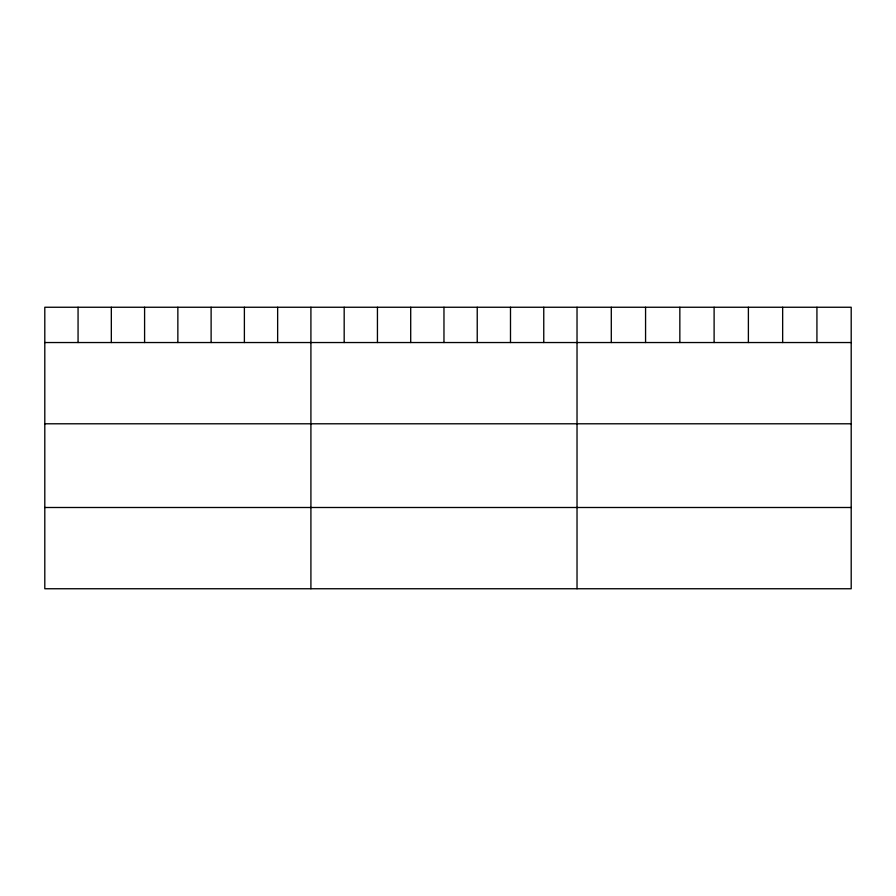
<?xml version="1.0" encoding="UTF-8"?>
<svg xmlns="http://www.w3.org/2000/svg" width="896" height="896" viewBox="0 0 896 896"><rect width="100%" height="100%" fill="white"/><g stroke="black" fill="none" stroke-linecap="round" stroke-linejoin="round"><path stroke-width="1.34" d="M851.2 342.541L851.2 588.75L44.8 588.75L44.8 307.25L851.2 307.25L851.2 342.541L44.8 342.541M44.8 423.786L851.2 423.786M44.8 507.494L851.2 507.494M816.928 307.25L816.928 342.541M782.656 307.25L782.656 342.541M748.384 307.25L748.384 342.541M714.112 307.25L714.112 342.541M679.84 307.25L679.84 342.541M645.568 307.25L645.568 342.541M611.296 307.25L611.296 342.541M577.024 307.25L577.024 588.75M543.76 307.25L543.76 342.541M510.496 307.25L510.496 342.541M477.232 307.25L477.232 342.541M443.968 307.25L443.968 342.541M410.704 307.25L410.704 342.541M377.44 307.25L377.44 342.541M344.176 307.25L344.176 342.541M310.912 307.25L310.912 588.75M277.648 307.25L277.648 342.541M244.384 307.25L244.384 342.541M211.12 307.25L211.12 342.541M177.856 307.25L177.856 342.541M144.592 307.25L144.592 342.541M111.328 307.25L111.328 342.541M78.064 307.25L78.064 342.541"/></g></svg>
